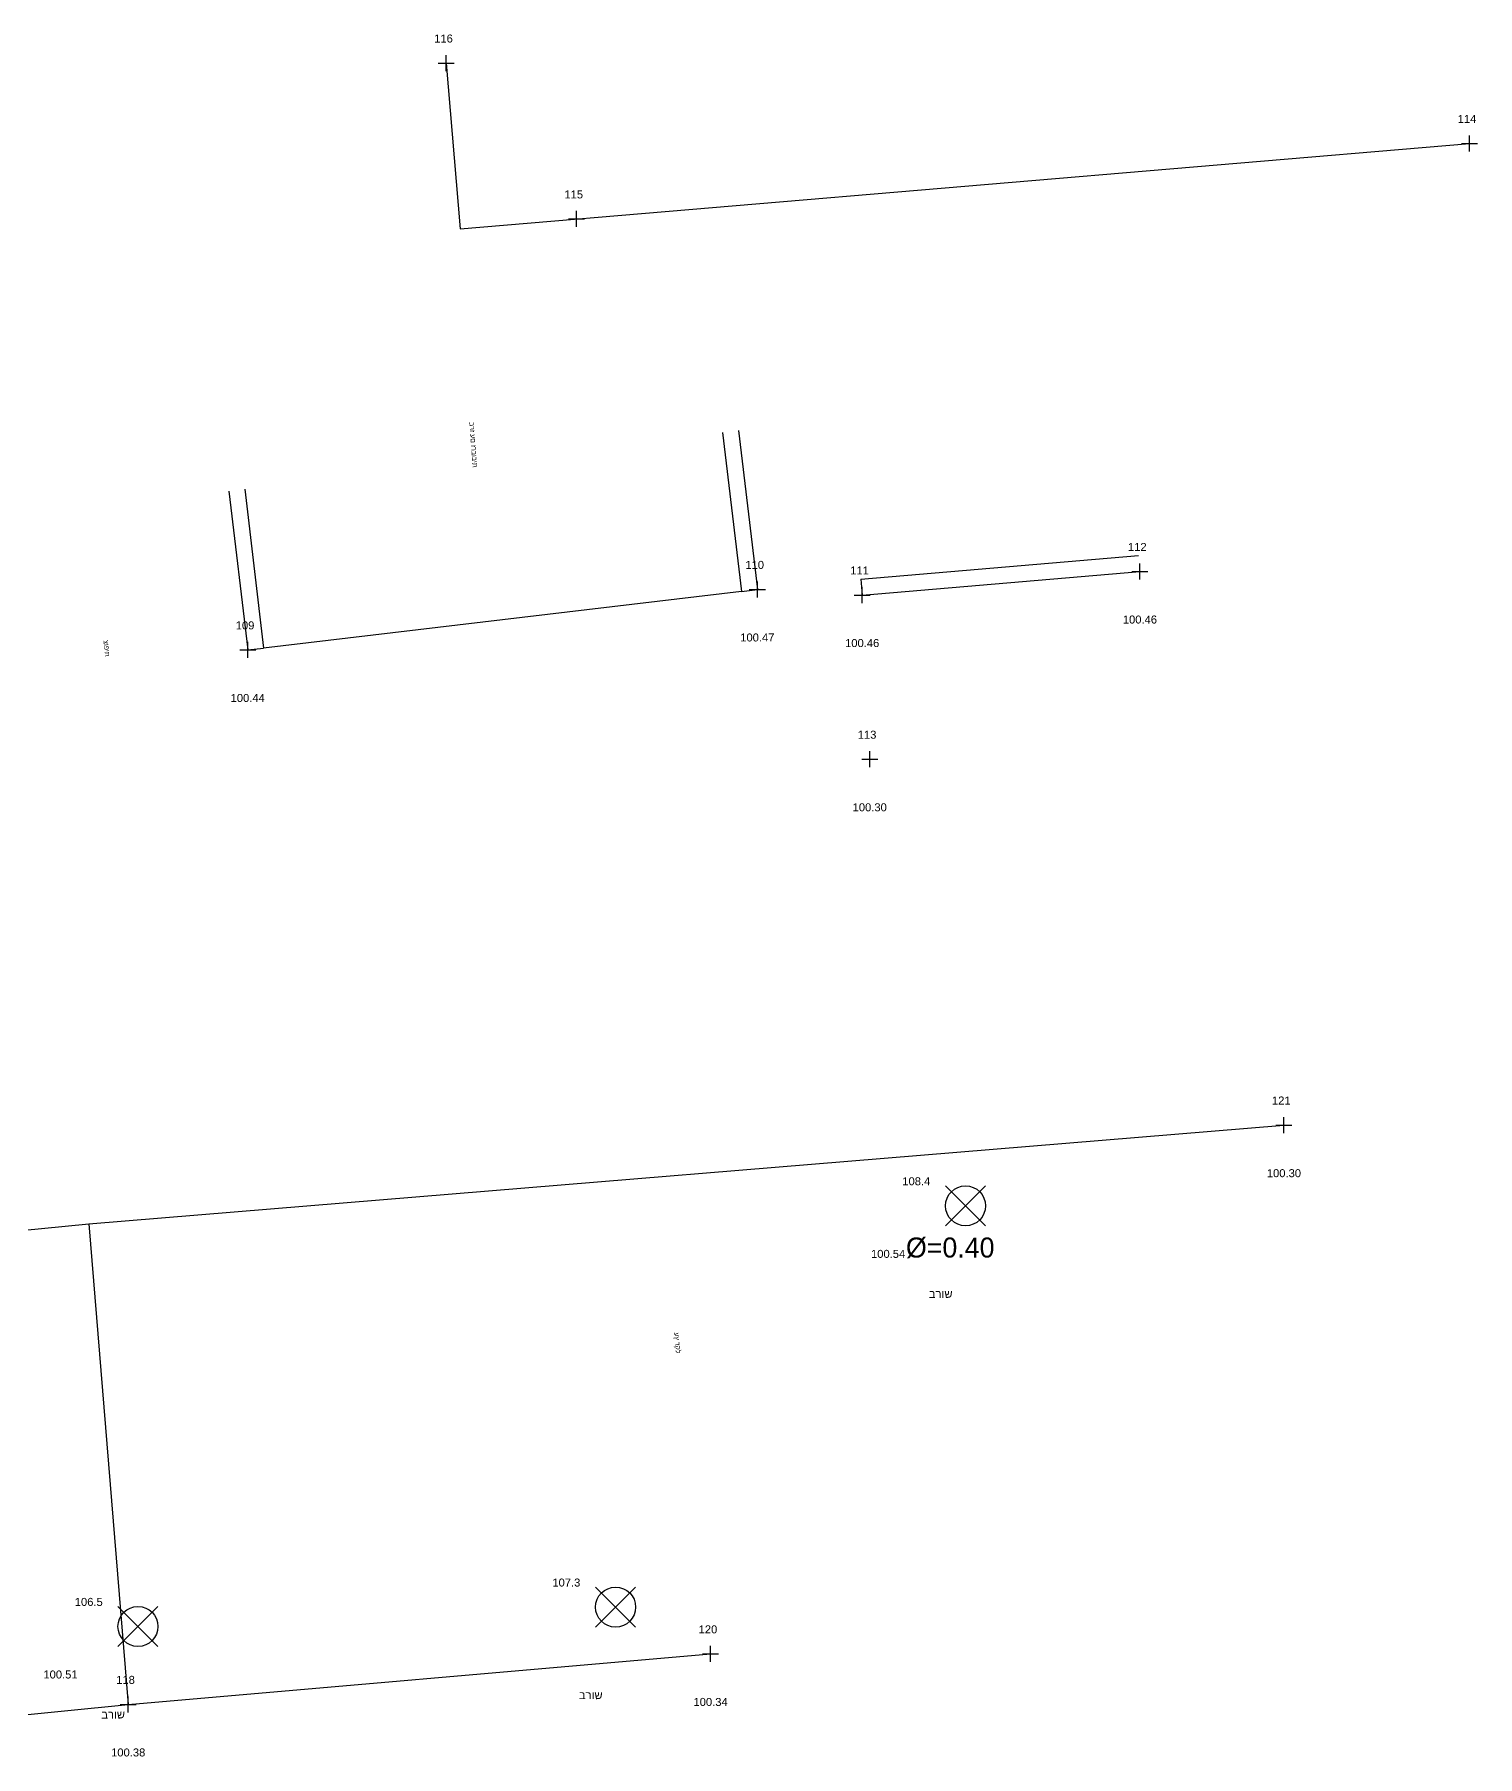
# Model space of a CAD drawing. Header units: metres. Extents: x 963.4 to 1030.8, y 966.5 to 1053.9.
# Drawn here: x 1000.12 to 1018.15, y 1032.42 to 1053.94 of the extents above; entities that cross this region are included whole.
import ezdxf
from ezdxf.enums import TextEntityAlignment as Align

# ---------------------------------------------------------------- set-up
doc = ezdxf.new("R2010")
doc.units = ezdxf.units.M
for name, color, linetype in [('M1000', 7, 'Continuous'), ('M2200', 7, 'Continuous'), ('M2207', 7, 'Continuous'), ('M2299', 7, 'Continuous'), ('M2404', 7, 'Continuous'), ('M2412', 7, 'Continuous'), ('M2605', 7, 'Continuous'), ('M2801', 7, 'Continuous'), ('TR_PNT', 7, 'Continuous')]:
    doc.layers.add(name, color=color, linetype=linetype)
doc.styles.add('HANIT_TEXT', font='Arial.ttf')
doc.styles.add('hebtxt', font='Arial.ttf')

# ---------------------------------------------------------------- blocks, each defined once
blk = doc.blocks.new('M1502_P')
for p, q in [((-0.4, 0), (0.4, 0)), ((0, -0.4), (0, 0.4))]:
    blk.add_line(p, q)
blk = doc.blocks.new('M2801_E')
for p, q in [((-1, -1), (1, 1)), ((-1, 1), (1, -1))]:
    blk.add_line(p, q)
blk.add_circle((0, 0), 1)
blk = doc.blocks.new('M1000_E')

msp = doc.modelspace()

# ---------------------------------------------------------------- hatches: boundary and pattern name
at = {"layer": 'M2299'}
h = msp.add_hatch(dxfattribs=at)
h.set_pattern_fill('DOTS', scale=10)
h.paths.add_polyline_path([(1010.46, 1046.93), (1013.93, 1047.23), (1013.91, 1047.43), (1010.44, 1047.14)])

# ---------------------------------------------------------------- linework, layer by layer
at = {"layer": 'M2200'}
for p, q in [((1005.26, 1053.583), (1005.435, 1051.513)), ((1005.435, 1051.513), (1018.046, 1052.579))]:
    msp.add_line(p, q, dxfattribs=at)
at = {"layer": 'M2207'}
msp.add_line((1008.949, 1046.983, 100.473), (1002.98, 1046.275, 100.473), dxfattribs=at)
at = {"layer": 'M2404'}
for p, q in [((998.725, 1038.874, 100.481), (1000.795, 1039.082, 100.481)), ((1000.795, 1039.082, 100.481), (1001.288, 1033.075, 100.481)), ((999.218, 1032.867, 100.481), (1001.288, 1033.075, 100.481))]:
    msp.add_line(p, q, dxfattribs=at)
at = {"layer": 'M2412', "elevation": 100.378}
for points in [[(1000.795, 1039.082), (1015.727, 1040.313)], [(1001.288, 1033.075), (1008.564, 1033.706)]]:
    msp.add_lwpolyline(points, dxfattribs=at)
at = {"layer": 'M2605'}
for points, elevation in [([(1008.714, 1048.969), (1008.949, 1046.983)], 100.473), ([(1008.912, 1048.993), (1009.148, 1047.007)], 100.473), ([(1002.545, 1048.237), (1002.781, 1046.251)], 100.473), ([(1002.744, 1048.261), (1002.98, 1046.275)], 100.473), ([(1010.441, 1047.136), (1013.911, 1047.43)], 100.462), ([(1010.441, 1047.136), (1010.458, 1046.937)], 100.462), ([(1010.458, 1046.937), (1013.928, 1047.231)], 100.462), ([(1008.949, 1046.983), (1009.148, 1047.007)], 100.473), ([(1002.781, 1046.251), (1002.98, 1046.275)], 100.436)]:
    msp.add_lwpolyline(points, dxfattribs=dict(at, elevation=elevation))

# ---------------------------------------------------------------- block references
at = {"layer": 'M1000'}
ref = msp.add_blockref('M1000_E', (1005.493, 1048.16), dxfattribs=dict(at, xscale=0.25, yscale=0.25, zscale=0.25, rotation=274.14))
ref.add_attrib('DESC', 'ברז עם זרבובית', dxfattribs={"layer": '0', "height": 0.0625, "rotation": -85.86, "style": 'hebtxt'}).set_placement((1005.571, 1048.812), align=Align.CENTER)
ref = msp.add_blockref('M1000_E', (1000.924, 1045.614), dxfattribs=dict(at, xscale=0.25, yscale=0.25, zscale=0.25, rotation=275.31))
ref.add_attrib('DESC', 'צופית', dxfattribs={"layer": '0', "height": 0.0625, "rotation": -84.69, "style": 'hebtxt'}).set_placement((1000.989, 1046.268), align=Align.CENTER)
ref = msp.add_blockref('M1000_E', (1008.046, 1036.936), dxfattribs=dict(at, xscale=0.25, yscale=0.25, zscale=0.25, rotation=274.69))
ref.add_attrib('DESC', 'עץ דקל', dxfattribs={"layer": '0', "height": 0.0625, "rotation": -85.31, "style": 'hebtxt'}).set_placement((1008.118, 1037.589), align=Align.CENTER)
at = {"layer": 'M2801'}
ref = msp.add_blockref('M2801_E', (1011.749, 1039.305, 100.537), dxfattribs=dict(at, xscale=0.25, yscale=0.25, zscale=0.25))
ref.add_attrib('NAME', '108.4', dxfattribs={"layer": '0', "height": 0.1, "style": 'HANIT_TEXT'}).set_placement((1011.134, 1039.562, 100.537), align=Align.CENTER)
ref.add_attrib('HEIGHT', '100.54', dxfattribs={"layer": '0', "height": 0.1, "style": 'HANIT_TEXT'}).set_placement((1010.782, 1038.655, 100.537), align=Align.CENTER)
ref.add_attrib('MARK', 'ברוש', dxfattribs={"layer": '0', "height": 0.1, "style": 'HANIT_TEXT'}).set_placement((1011.439, 1038.155, 100.537), align=Align.CENTER)
ref = msp.add_blockref('M2801_E', (1007.377, 1034.291), dxfattribs=dict(at, xscale=0.25, yscale=0.25, zscale=0.25))
ref.add_attrib('NAME', '107.3', dxfattribs={"layer": '0', "height": 0.1, "style": 'HANIT_TEXT'}).set_placement((1006.762, 1034.548), align=Align.CENTER)
ref.add_attrib('MARK', 'ברוש', dxfattribs={"layer": '0', "height": 0.1, "style": 'HANIT_TEXT'}).set_placement((1007.067, 1033.141), align=Align.CENTER)
ref = msp.add_blockref('M2801_E', (1001.41, 1034.049, 100.51), dxfattribs=dict(at, xscale=0.25, yscale=0.25, zscale=0.25))
ref.add_attrib('NAME', '106.5', dxfattribs={"layer": '0', "height": 0.1, "style": 'HANIT_TEXT'}).set_placement((1000.795, 1034.306, 100.51), align=Align.CENTER)
ref.add_attrib('HEIGHT', '100.51', dxfattribs={"layer": '0', "height": 0.1, "style": 'HANIT_TEXT'}).set_placement((1000.442, 1033.399, 100.51), align=Align.CENTER)
ref.add_attrib('MARK', 'ברוש', dxfattribs={"layer": '0', "height": 0.1, "style": 'HANIT_TEXT'}).set_placement((1001.1, 1032.899, 100.51), align=Align.CENTER)
at = {"layer": 'TR_PNT'}
ref = msp.add_blockref('M1502_P', (1005.26, 1053.583), dxfattribs=dict(at, xscale=0.25, yscale=0.25, zscale=0.25))
ref.add_attrib('NAME', '116', dxfattribs={"layer": '0', "height": 0.1, "style": 'HANIT_TEXT'}).set_placement((1005.227, 1053.841), align=Align.CENTER)
ref = msp.add_blockref('M1502_P', (1018.046, 1052.579), dxfattribs=dict(at, xscale=0.25, yscale=0.25, zscale=0.25))
ref.add_attrib('NAME', '114', dxfattribs={"layer": '0', "height": 0.1, "style": 'HANIT_TEXT'}).set_placement((1018.014, 1052.836), align=Align.CENTER)
ref = msp.add_blockref('M1502_P', (1006.887, 1051.636), dxfattribs=dict(at, xscale=0.25, yscale=0.25, zscale=0.25))
ref.add_attrib('NAME', '115', dxfattribs={"layer": '0', "height": 0.1, "style": 'HANIT_TEXT'}).set_placement((1006.854, 1051.893), align=Align.CENTER)
ref = msp.add_blockref('M1502_P', (1013.928, 1047.231, 100.457), dxfattribs=dict(at, xscale=0.25, yscale=0.25, zscale=0.25))
ref.add_attrib('NAME', '112', dxfattribs={"layer": '0', "height": 0.1, "style": 'HANIT_TEXT'}).set_placement((1013.895, 1047.488, 100.457), align=Align.CENTER)
ref.add_attrib('HEIGHT', '100.46', dxfattribs={"layer": '0', "height": 0.1, "style": 'HANIT_TEXT'}).set_placement((1013.928, 1046.581, 100.457), align=Align.CENTER)
ref = msp.add_blockref('M1502_P', (1009.148, 1047.007, 100.473), dxfattribs=dict(at, xscale=0.25, yscale=0.25, zscale=0.25))
ref.add_attrib('NAME', '110', dxfattribs={"layer": '0', "height": 0.1, "style": 'HANIT_TEXT'}).set_placement((1009.115, 1047.264, 100.473), align=Align.CENTER)
ref.add_attrib('HEIGHT', '100.47', dxfattribs={"layer": '0', "height": 0.1, "style": 'HANIT_TEXT'}).set_placement((1009.148, 1046.357, 100.473), align=Align.CENTER)
ref = msp.add_blockref('M1502_P', (1010.458, 1046.937, 100.462), dxfattribs=dict(at, xscale=0.25, yscale=0.25, zscale=0.25))
ref.add_attrib('NAME', '111', dxfattribs={"layer": '0', "height": 0.1, "style": 'HANIT_TEXT'}).set_placement((1010.425, 1047.194, 100.462), align=Align.CENTER)
ref.add_attrib('HEIGHT', '100.46', dxfattribs={"layer": '0', "height": 0.1, "style": 'HANIT_TEXT'}).set_placement((1010.458, 1046.287, 100.462), align=Align.CENTER)
ref = msp.add_blockref('M1502_P', (1002.781, 1046.251, 100.436), dxfattribs=dict(at, xscale=0.25, yscale=0.25, zscale=0.25))
ref.add_attrib('NAME', '109', dxfattribs={"layer": '0', "height": 0.1, "style": 'HANIT_TEXT'}).set_placement((1002.748, 1046.508, 100.436), align=Align.CENTER)
ref.add_attrib('HEIGHT', '100.44', dxfattribs={"layer": '0', "height": 0.1, "style": 'HANIT_TEXT'}).set_placement((1002.781, 1045.601, 100.436), align=Align.CENTER)
ref = msp.add_blockref('M1502_P', (1010.552, 1044.885, 100.303), dxfattribs=dict(at, xscale=0.25, yscale=0.25, zscale=0.25))
ref.add_attrib('NAME', '113', dxfattribs={"layer": '0', "height": 0.1, "style": 'HANIT_TEXT'}).set_placement((1010.519, 1045.142, 100.303), align=Align.CENTER)
ref.add_attrib('HEIGHT', '100.30', dxfattribs={"layer": '0', "height": 0.1, "style": 'HANIT_TEXT'}).set_placement((1010.552, 1044.235, 100.303), align=Align.CENTER)
ref = msp.add_blockref('M1502_P', (1015.727, 1040.313, 100.304), dxfattribs=dict(at, xscale=0.25, yscale=0.25, zscale=0.25))
ref.add_attrib('NAME', '121', dxfattribs={"layer": '0', "height": 0.1, "style": 'HANIT_TEXT'}).set_placement((1015.694, 1040.571, 100.304), align=Align.CENTER)
ref.add_attrib('HEIGHT', '100.30', dxfattribs={"layer": '0', "height": 0.1, "style": 'HANIT_TEXT'}).set_placement((1015.727, 1039.663, 100.304), align=Align.CENTER)
ref = msp.add_blockref('M1502_P', (1008.564, 1033.706, 100.339), dxfattribs=dict(at, xscale=0.25, yscale=0.25, zscale=0.25))
ref.add_attrib('NAME', '120', dxfattribs={"layer": '0', "height": 0.1, "style": 'HANIT_TEXT'}).set_placement((1008.531, 1033.963, 100.339), align=Align.CENTER)
ref.add_attrib('HEIGHT', '100.34', dxfattribs={"layer": '0', "height": 0.1, "style": 'HANIT_TEXT'}).set_placement((1008.564, 1033.056, 100.339), align=Align.CENTER)
ref = msp.add_blockref('M1502_P', (1001.288, 1033.075, 100.378), dxfattribs=dict(at, xscale=0.25, yscale=0.25, zscale=0.25))
ref.add_attrib('NAME', '118', dxfattribs={"layer": '0', "height": 0.1, "style": 'HANIT_TEXT'}).set_placement((1001.255, 1033.332, 100.378), align=Align.CENTER)
ref.add_attrib('HEIGHT', '100.38', dxfattribs={"layer": '0', "height": 0.1, "style": 'HANIT_TEXT'}).set_placement((1001.288, 1032.425, 100.378), align=Align.CENTER)

# ---------------------------------------------------------------- texts
at = {"layer": 'M1000'}
msp.add_text('%%C=0.40', height=0.25, dxfattribs=at).set_placement((1011.005, 1038.659))

doc.saveas('drawing.dxf')
